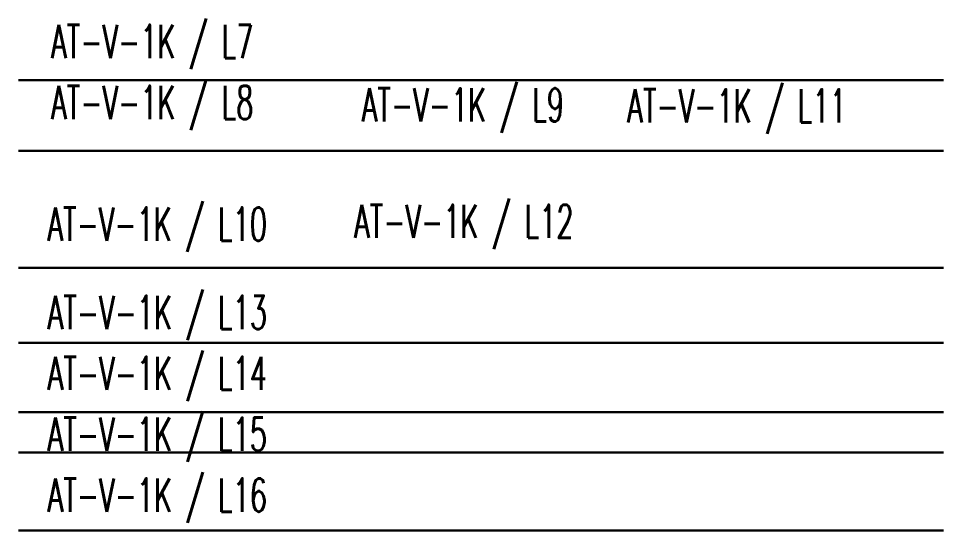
# Model space of a CAD drawing. Extents: x -2012 to 34975, y -1043 to 8321.
# Drawn here: x 16390 to 16693.8, y 2864.3 to 3032.5 of the extents above; entities that cross this region are included whole.
import ezdxf
from ezdxf.enums import TextEntityAlignment as Align

# ---------------------------------------------------------------- set-up
doc = ezdxf.new("R2010")
doc.units = 0
doc.header["$LTSCALE"] = 25
doc.layers.add('E-KABLO', color=7, linetype='Continuous', lineweight=30)
doc.layers.add('E-YAZI', color=7, linetype='Continuous', lineweight=30)
doc.styles.add('E-YAZI', font='txttw.shx')

msp = doc.modelspace()

# ---------------------------------------------------------------- linework, layer by layer
at = {"layer": 'E-KABLO'}
for p, q in [((16390.01, 3012.27), (16693.78, 3012.27)), ((16390.01, 2989.12), (16693.78, 2989.12)), ((16390.01, 2950.65), (16693.78, 2950.65)), ((16390.01, 2925.97), (16693.78, 2925.97)), ((16390.01, 2903.17), (16693.78, 2903.17)), ((16390.01, 2889.99), (16693.78, 2889.99)), ((16390.01, 2864.35), (16693.78, 2864.35))]:
    msp.add_line(p, q, dxfattribs=at)

# ---------------------------------------------------------------- texts
at = {"layer": 'E-YAZI', "color": 3, "linetype": 'Continuous', "style": 'E-YAZI', "width": 0.6}
for s, p in [('AT-V-1K / L7', (16433.95, 3025)), ('AT-V-1K / L8', (16433.95, 3005)), ('AT-V-1K / L9', (16535.96, 3004.15)), ('AT-V-1K / L11', (16625.98, 3003.82)), ('AT-V-1K / L10', (16435.59, 2965)), ('AT-V-1K / L12', (16536.28, 2965.91)), ('AT-V-1K / L13', (16435.62, 2935.98)), ('AT-V-1K / L14', (16435.62, 2915.98)), ('AT-V-1K / L15', (16435.62, 2895.98)), ('AT-V-1K / L16', (16435.62, 2875.98))]:
    msp.add_text(s, height=10.9375, dxfattribs=at).set_placement(p, align=Align.MIDDLE_CENTER)

doc.saveas('drawing.dxf')
